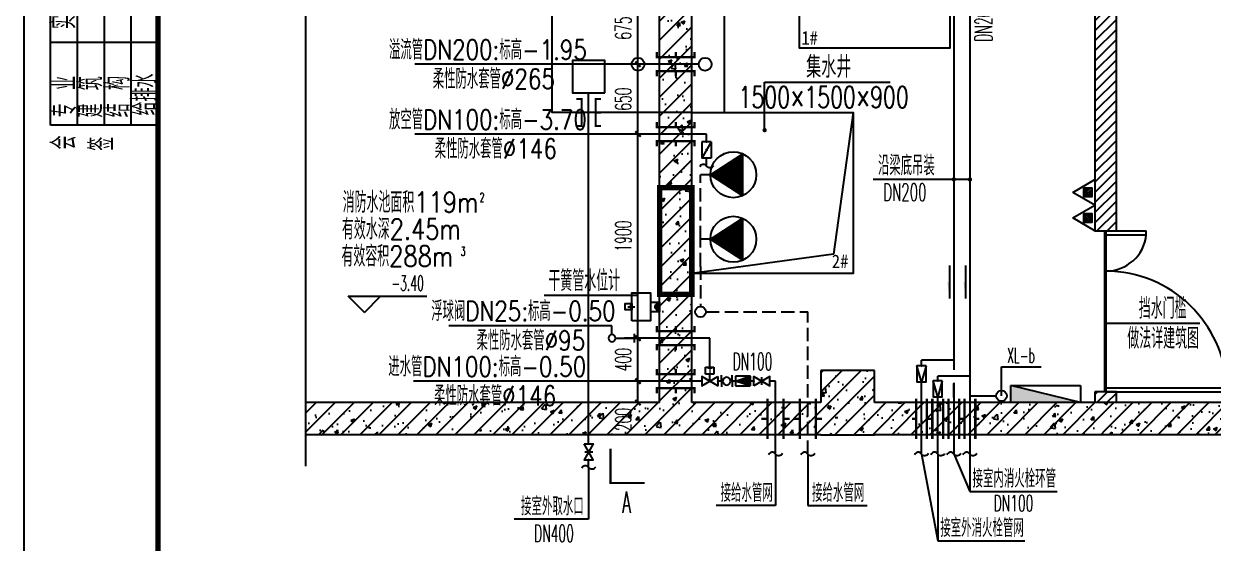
# Model space of a CAD drawing. Extents: x -620248 to 571765, y -684907 to -323071.
# Drawn here: x -325175 to -314107, y -652569 to -647733 of the extents above; entities that cross this region are included whole.
import ezdxf
from ezdxf.enums import TextEntityAlignment as Align

# ---------------------------------------------------------------- set-up
doc = ezdxf.new("R2010")
doc.units = 0
doc.header["$LTSCALE"] = 1000
doc.header["$MEASUREMENT"] = 0
doc.linetypes.add('DASH', pattern=[0.35, 0.25, -0.1])
for name, color, linetype in [('2', 2, 'Continuous'), ('4', 4, 'Continuous'), ('9', 9, 'Continuous'), ('AXIS', 3, 'Continuous'), ('AXIS_TEXT', 7, 'Continuous'), ('COLUMN', 9, 'Continuous'), ('EQUIP_消火栓', 7, 'Continuous'), ('EQUIP_灭火器', 7, 'Continuous'), ('PIPE-污水', 5, 'DASH'), ('PIPE-消防', 1, 'Continuous'), ('PIPE-给水', 1, 'Continuous'), ('PUB_HATCH', 8, 'Continuous'), ('PUB_TEXT', 7, 'Continuous'), ('PUB_TITLE', 4, 'Continuous'), ('STAIR', 2, 'Continuous'), ('TWT_DIM', 3, 'Continuous'), ('TWT_ELEV', 3, 'Continuous'), ('TWT_LEAD', 3, 'Continuous'), ('TWT_SYMB', 3, 'Continuous'), ('TWT_TEXT', 7, 'Continuous'), ('VALVE_消防', 7, 'Continuous'), ('VALVE_给水', 7, 'Continuous'), ('VPIPE-污水', 5, 'DASH'), ('VPIPE-消防', 1, 'Continuous'), ('WALL', 7, 'Continuous'), ('WINDOW', 4, 'Continuous'), ('框', 130, 'Continuous')]:
    doc.layers.add(name, color=color, linetype=linetype)
doc.styles.add('_TCH_AXIS', font='COMPLEX', dxfattribs={"bigfont": 'GBCBIG'})
doc.styles.add('_TCH_DIM', font='SIMPLEX.shx', dxfattribs={"width": 0.8, "bigfont": 'GBCBIG.shx'})
doc.styles.add('_TCH_DIM_T3', font='SIMPLEX.shx', dxfattribs={"width": 0.564706, "bigfont": 'GBCBIG.shx'})
doc.styles.add('COMPLEX', font='COMPLEX')
doc.styles.add('HZ', font='txt', dxfattribs={"width": 0.8, "bigfont": 'hztxt'})
doc.styles.get("Standard").update_dxf_attribs({"font": 'gbenor.shx', "bigfont": 'gbcbig.shx'})
doc.styles.add('TBC', font='simhei_0.shx', dxfattribs={"width": 0.9})
doc.styles.add('天正', font='SIMPLEX.shx', dxfattribs={"width": 0.7, "bigfont": 'HZTXT.shx'})
doc.dimstyles.new('_TWT_ARCH&&50', dxfattribs={"dimtxt": 148.75, "dimasz": 50, "dimexe": 125, "dimexo": 150, "dimgap": 63.125, "dimtad": 1, "dimdec": 0, "dimzin": 0, "dimdsep": 46, "dimtxsty": '_TCH_DIM_T3', "dimblk": 'ARCHTICK', "dimcen": 0.09, "dimclrt": 7, "dimazin": 2, "dimtfac": 1, "dimtdec": 0, "dimtix": 1, "dimtmove": 2, "dimatfit": 3, "dimfxl": 1, "dimtolj": 1, "dimtzin": 0, "dimarcsym": 0})
pattern_1 = [(45, (0, 0), (-88.3883, 88.3883), []), (50, (0, 0), (358.63, -31.376), [37.5, -412.5]), (355, (0, 0), (-69.376, 376.096), [30, -330]), (100.4514, (29.9, -2.6), (289.255, 344.72), [31.87, -350.571]), (46.184, (0, 100), (533.62, -82.76), [56.25, -618.75]), (96.6356, (44.47, 93.1), (467.331, 487.06), [47.805, -525.856]), (351.184, (0, 100), (467.33, 487.06), [45, -495]), (21, (50, 75), (298.4535, -201.3094), [37.5, -412.5]), (326, (50, 75), (121.658, 362.575), [30, -330]), (71.4514, (74.87, 58.22), (420.111, 161.265), [31.87, -350.571]), (37.5, (0, 0), (6.0799, 166.4469), [0, -326, 0, -335, 0, -331.25]), (7.5, (0, 0), (131.5348, 197.2059), [0, -191, 0, -318.5, 0, -126.25]), (327.5, (-111.5, 0), (266.9112, -11.2774), [0, -125, 0, -390, 0, -517.5]), (317.5, (-161.5, 0), (291.593, 50.0525), [0, -162.5, 0, -259, 0, -367.5])]
pattern_2 = [(45, (0, 47.75), (-47.0226, 47.0226), [])]

# ---------------------------------------------------------------- blocks, each defined once
blk = doc.blocks.new('_AXISO')
blk.add_circle((0, 0), 0.5)
at = {"layer": 'AXIS_TEXT', "style": 'COMPLEX', "width": 1.041667}
blk.add_attdef('A', text='', height=0.56, dxfattribs=at).set_placement((-0.25, -0.28), (0.25, -0.28), align=Align.FIT)
blk = doc.blocks.new('$DorLib2D$00000225')
at = {"color": 0}
for p, q in [((0.475, -0.0014), (0.475, 0.7521)), ((0.475, 0.7521), (0.5, 0.7521)), ((0.5, -0.0014), (0.5, 0.7521)), ((-0.5, 0), (-0.5, 0.252)), ((-0.475, 0.252), (-0.5, 0.252)), ((-0.475, 0), (-0.475, 0.252)), ((-0.475, 0), (-0.5, 0)), ((0.475, -0.0014), (0.5, -0.0014))]:
    blk.add_line(p, q, dxfattribs=at)
for centre, radius, start, end in [((0.5046, -0.0019), 0.7546, 92.24927, 179.72377), ((-0.5008, 0.0026), 0.2508, 359.78987, 84.09744)]:
    blk.add_arc(centre, radius, start, end, dxfattribs=at)
blk = doc.blocks.new('A$C55F94F32')
at = {"layer": 'PUB_HATCH'}
h = blk.add_hatch(dxfattribs=at)
h.set_pattern_fill('钢筋混凝土', color=256, scale=50, style=0)
h.set_pattern_definition(pattern_1)
h.paths.add_polyline_path([(3548, 8460), (3548, 8593), (105, 8593), (105, 8393), (3398, 8393)])
h = blk.add_hatch(dxfattribs=at)
h.set_pattern_fill('钢筋混凝土', color=256, scale=50, style=0)
h.set_pattern_definition(pattern_1)
h.paths.add_polyline_path([(4898, 8393), (4898, 8593), (3548, 8593), (3548, 8460), (3698, 8393)])
h = blk.add_hatch(dxfattribs=at)
h.set_pattern_fill('钢筋混凝土', color=256, scale=50, style=0)
h.set_pattern_definition(pattern_1)
h.paths.add_polyline_path([(4898, 8593), (4898, 7993), (5398, 7993), (5398, 8593)])
h = blk.add_hatch(dxfattribs=at)
h.set_pattern_fill('钢筋混凝土', color=256, scale=50, style=0)
h.set_pattern_definition(pattern_1)
h.paths.add_polyline_path([(5398, 8593), (5398, 8393), (8823, 8393), (8823, 8593)])
h = blk.add_hatch(dxfattribs=at)
h.set_pattern_fill('钢筋混凝土', color=256, scale=50, style=0)
h.set_pattern_definition(pattern_1)
h.paths.add_polyline_path([(3548, 493), (3698, 593), (3698, 8393), (3548, 8460), (3398, 8393), (3398, 593)])
h = blk.add_hatch(dxfattribs=at)
h.set_pattern_fill('普通砖', color=256, scale=50, style=0)
h.set_pattern_definition(pattern_2)
h.paths.add_polyline_path([(8823, 6993), (7448, 6993), (7648, 6793), (8823, 6793)])
h = blk.add_hatch(dxfattribs=at)
h.set_pattern_fill('普通砖', color=256, scale=50, style=0)
h.set_pattern_definition(pattern_2)
h.paths.add_polyline_path([(7448, 6993), (7448, 2193), (7648, 2193), (7648, 6793)])
h = blk.add_hatch(dxfattribs=at)
h.set_pattern_fill('钢筋混凝土', color=256, scale=50, style=0)
h.set_pattern_definition(pattern_1)
h.paths.add_polyline_path([(4898, 893), (4898, 293), (5398, 293), (5398, 893)])
h = blk.add_hatch(dxfattribs=at)
h.set_pattern_fill('普通砖', color=256, scale=50, style=0)
h.set_pattern_definition(pattern_2)
h.paths.add_polyline_path([(7648, 593), (7648, 693), (7448, 693), (7448, 593)])
h = blk.add_hatch(dxfattribs=at)
h.set_pattern_fill('钢筋混凝土', color=256, scale=50, style=0)
h.set_pattern_definition(pattern_1)
h.paths.add_polyline_path([(3548, 493), (3398, 593), (105, 593), (105, 293), (3548, 293)])
h = blk.add_hatch(dxfattribs=at)
h.set_pattern_fill('钢筋混凝土', color=256, scale=50, style=0)
h.set_pattern_definition(pattern_1)
h.paths.add_polyline_path([(4898, 293), (4898, 593), (3698, 593), (3548, 493), (3548, 293)])
h = blk.add_hatch(dxfattribs=at)
h.set_pattern_fill('钢筋混凝土', color=256, scale=50, style=0)
h.set_pattern_definition(pattern_1)
h.paths.add_polyline_path([(5398, 593), (5398, 293), (7548, 293), (7548, 593)])
h = blk.add_hatch(dxfattribs=at)
h.set_pattern_fill('钢筋混凝土', color=256, scale=50, style=0)
h.set_pattern_definition(pattern_1)
h.paths.add_polyline_path([(8823, 593), (7548, 593), (7548, 293), (8823, 293)])
at = {"layer": '2'}
for points in [[(4698, 6793), (6098, 6793), (6098, 5743), (4698, 5743)], [(4698, 4943), (6098, 4943), (6098, 3893), (4698, 3893)]]:
    blk.add_lwpolyline(points, close=True, dxfattribs=at)
at = {"layer": '4'}
blk.add_line((3998, 8393), (3998, 3294), dxfattribs=at)
for points in [[(3398, 3294), (2398, 3294), (2398, 8393)], [(5198, 3294), (5015, 1976), (3698, 1794)]]:
    blk.add_lwpolyline(points, dxfattribs=at)
blk.add_lwpolyline([(3698, 3294), (5198, 3294), (5198, 1794), (3698, 1794)], close=True, dxfattribs=at)
at = {"layer": '9'}
blk.add_line((3698, 3294), (2398, 3294), dxfattribs=at)
at = {"layer": 'AXIS'}
for p, q in [((5298, 8898), (5298, 9254)), ((9152, 8293), (9649, 8293)), ((9152, 293), (9649, 293))]:
    blk.add_line(p, q, dxfattribs=at)
at = {"layer": 'COLUMN'}
for p, q in [((5398, 8593), (4898, 8593)), ((4898, 8393), (4898, 7993)), ((5398, 7993), (5398, 8393)), ((4898, 7993), (5398, 7993)), ((4898, 893), (4898, 593)), ((5398, 893), (4898, 893)), ((5398, 593), (5398, 893)), ((4898, 293), (5398, 293))]:
    blk.add_line(p, q, dxfattribs=at)
at = {"layer": 'TWT_SYMB'}
for points in [[(105, 0), (105, 4390), (0, 4429), (210, 4466), (105, 4503), (105, 8893)], [(8823, 0), (8823, 4390), (8718, 4429), (8928, 4466), (8823, 4503), (8823, 8893)]]:
    blk.add_lwpolyline(points, dxfattribs=at)
at = {"layer": 'WALL'}
for p, q in [((3548, 8593), (105, 8593)), ((105, 8393), (105, 8593)), ((4898, 8593), (3548, 8593)), ((8823, 8593), (5398, 8593)), ((8823, 8393), (8823, 8593)), ((3398, 8393), (105, 8393)), ((3398, 593), (3398, 8393)), ((3698, 593), (3698, 8393)), ((4898, 8393), (3698, 8393)), ((8823, 8393), (5398, 8393)), ((8823, 6993), (7448, 6993)), ((7448, 6993), (7448, 2193)), ((8823, 6793), (8823, 6993)), ((8823, 6793), (7648, 6793)), ((7648, 2193), (7648, 6793)), ((7448, 2193), (7648, 2193)), ((7648, 693), (7448, 693)), ((7448, 693), (7448, 593)), ((7648, 593), (7648, 693)), ((3398, 593), (105, 593)), ((105, 293), (105, 593)), ((4898, 593), (3698, 593)), ((7548, 593), (5398, 593)), ((8823, 593), (7548, 593)), ((8823, 293), (8823, 593)), ((3548, 293), (105, 293)), ((4898, 293), (3548, 293)), ((7548, 293), (5398, 293)), ((8823, 293), (7548, 293))]:
    blk.add_line(p, q, dxfattribs=at)
at = {"layer": 'AXIS'}
ref = blk.add_blockref('_AXISO', (5298, 9454), dxfattribs=dict(at, xscale=400, yscale=400, zscale=400))
ref.add_attrib('A', '13', dxfattribs={"layer": 'AXIS_TEXT', "height": 164.2, "style": '_TCH_AXIS'}).set_placement((5184, 9372), (5411, 9372), align=Align.FIT)
ref = blk.add_blockref('_AXISO', (9849, 8293), dxfattribs=dict(at, xscale=400, yscale=400, zscale=400))
ref.add_attrib('A', 'B', dxfattribs={"layer": 'AXIS_TEXT', "height": 218, "style": '_TCH_AXIS'}).set_placement((9761, 8184), (9938, 8184), align=Align.FIT)
ref = blk.add_blockref('_AXISO', (9849, 293), dxfattribs=dict(at, xscale=400, yscale=400, zscale=400))
ref.add_attrib('A', 'A', dxfattribs={"layer": 'AXIS_TEXT', "height": 213, "style": '_TCH_AXIS'}).set_placement((9758, 187), (9941, 187), align=Align.FIT)
at = {"layer": 'WINDOW', "xscale": -1500, "yscale": -1500, "zscale": -1500, "rotation": 90}
blk.add_blockref('$DorLib2D$00000225', (7548, 1443), dxfattribs=at)
blk = doc.blocks.new('$TWTSYS$00000247')
at = {"elevation": 0}
blk.add_lwpolyline([(7, -101, -0.575183), (0, 0, 0.604745), (-11, 101, 16.924828)], format="xyb", dxfattribs=at)
blk = doc.blocks.new('A$C50875479')
at = {"layer": '9'}
blk.add_line((74, 33), (0, 33), dxfattribs=at)
for points in [[(30, 67), (102, 67), (102, 0), (30, 0)], [(30, 49), (43, 49), (43, 17), (30, 17)]]:
    blk.add_lwpolyline(points, close=True, dxfattribs=at)
blk = doc.blocks.new('A$C6E052E14')
at = {"layer": '9'}
for p, q in [((86, 0), (94, 8)), ((168, 8), (94, 8)), ((104, 33), (158, 33)), ((104, 33), (104, 8)), ((118, 43), (144, 43)), ((118, 33), (118, 43)), ((118, 8), (118, 33)), ((131, 8), (131, 33)), ((144, 33), (144, 43)), ((144, 8), (144, 33)), ((158, 33), (158, 8)), ((176, 0), (168, 8))]:
    blk.add_line(p, q, dxfattribs=at)
blk.add_lwpolyline([(262, 257), (0, 257), (0, 86), (262, 86)], close=True, dxfattribs=at)
blk.add_lwpolyline([(86, 86), (86, 0), (176, 0), (176, 86)], dxfattribs=at)
at = {"layer": '9', "extrusion": (0, 0, -1), "xscale": 0.8799999998882412, "yscale": 0.8799999998882412, "zscale": -0.88, "rotation": 90}
blk.add_blockref('A$C50875479', (-101, 231), dxfattribs=at)
blk = doc.blocks.new('A$C75822174')
at = {"layer": 'TWT_TEXT'}
h = blk.add_hatch(dxfattribs=at)
h.set_pattern_fill('ANSI31', color=256, scale=59.79021, angle=90, style=0)
h.set_pattern_definition([(135, (-79253.727, -52320.81), (-5.28475785, -5.28475785), [])])
h.paths.add_polyline_path([(142.2, 284.5), (12.4, 84.2), (272.1, 84.2)])
for p, q in [((142.2, 284.5, 0), (12.4, 84.2, 0)), ((142.2, 284.5, 0), (272.1, 84.2, 0)), ((12.4, 84.2, 0), (272.1, 84.2, 0)), ((142.2, 142.2, 0), (142.2, 142.2, 0))]:
    blk.add_line(p, q, dxfattribs=at)
blk.add_circle((142.2, 142.2, 0), 142.2, dxfattribs=at)
blk = doc.blocks.new('A$C29A34EED')
at = {"layer": '框'}
for p, q in [((0, 461), (0, 14461)), ((0, 14461), (2000, 14461)), ((500, 461), (500, 14461)), ((1000, 461), (1000, 14461)), ((1500, 461), (1500, 14461)), ((2000, 461), (2000, 14461)), ((2000, 12961), (0, 12961)), ((2000, 10961), (0, 10961)), ((2000, 9005), (0, 9005)), ((2000, 7461), (0, 7461)), ((2000, 5961), (0, 5961)), ((2000, 3961), (0, 3961)), ((2000, 2005), (0, 2005)), ((2000, 461), (0, 461))]:
    blk.add_line(p, q, dxfattribs=at)
at = {"layer": '框', "style": '_TCH_DIM', "width": 0.8}
for s, p in [('日 期', (462, 13120)), ('签  名', (466, 11253)), ('实  名', (466, 9253)), ('工艺机械', (1953, 7486)), ('专 业', (472, 7613)), ('电 气', (957, 7555)), ('空 调', (1460, 7573)), ('日 期', (462, 6120)), ('签  名', (466, 4253)), ('实  名', (466, 2253)), ('专 业', (480, 613)), ('建 筑', (967, 607)), ('结 构', (1470, 612)), ('给排水', (1970, 645)), ('会', (470, 12)), ('签', (1174, -12))]:
    blk.add_text(s, height=450, rotation=90, dxfattribs=at).set_placement(p)
blk = doc.blocks.new('A$C21C844B0')
at = {"layer": '4'}
blk.add_blockref('A$C29A34EED', (0, 26072), dxfattribs=at)
blk = doc.blocks.new('_ArchTick')
at = {"color": 0, "linetype": 'ByBlock', "const_width": 0.4}
blk.add_lwpolyline([(-0.5, -0.5), (0.5, 0.5)], dxfattribs=at)
blk = doc.blocks.new('*D186')
at = {"layer": 'Defpoints', "color": 0, "transparency": 16777216}
for p in [(-319460, -651060), (-319259, -651060), (-319259, -651260)]:
    blk.add_point(p, dxfattribs=at)
at = {"layer": 'TWT_DIM', "color": 0, "lineweight": -2, "transparency": 16777216}
for p, q in [((-319409, -651060), (-319585, -651060)), ((-319460, -651260), (-319460, -651060)), ((-319409, -651260), (-319585, -651260))]:
    blk.add_line(p, q, dxfattribs=at)
at = {"layer": 'TWT_DIM', "color": 0, "lineweight": -2, "transparency": 16777216, "xscale": 50, "yscale": 50, "zscale": 50}
for p, rotation in [((-319460, -651060), 90), ((-319460, -651260), 270)]:
    blk.add_blockref('_ArchTick', p, dxfattribs=dict(at, rotation=rotation))
at = {"layer": 'TWT_DIM', "color": 7, "transparency": 16777216, "insert": (-319597, -651418), "char_height": 148.8, "attachment_point": 5, "rotation": 90, "style": '_TCH_DIM_T3'}
blk.add_mtext('\\A1;200', dxfattribs=at)
blk = doc.blocks.new('*D187')
at = {"layer": 'Defpoints', "color": 0, "transparency": 16777216}
for p in [(-319460, -650660), (-319259, -650660), (-319259, -651060)]:
    blk.add_point(p, dxfattribs=at)
at = {"layer": 'TWT_DIM', "color": 0, "lineweight": -2, "transparency": 16777216}
for p, q in [((-319409, -650660), (-319585, -650660)), ((-319460, -651060), (-319460, -650660)), ((-319409, -651060), (-319585, -651060))]:
    blk.add_line(p, q, dxfattribs=at)
at = {"layer": 'TWT_DIM', "color": 0, "lineweight": -2, "transparency": 16777216, "xscale": 50, "yscale": 50, "zscale": 50}
for p, rotation in [((-319460, -650660), 90), ((-319460, -651060), 270)]:
    blk.add_blockref('_ArchTick', p, dxfattribs=dict(at, rotation=rotation))
at = {"layer": 'TWT_DIM', "color": 7, "transparency": 16777216, "insert": (-319597, -650860), "char_height": 148.8, "attachment_point": 5, "rotation": 90, "style": '_TCH_DIM_T3'}
blk.add_mtext('\\A1;400', dxfattribs=at)
blk = doc.blocks.new('*D188')
at = {"layer": 'Defpoints', "color": 0, "transparency": 16777216}
for p in [(-319460, -648760), (-319259, -648760), (-319259, -650660)]:
    blk.add_point(p, dxfattribs=at)
at = {"layer": 'TWT_DIM', "color": 0, "lineweight": -2, "transparency": 16777216}
for p, q in [((-319409, -648760), (-319585, -648760)), ((-319460, -650660), (-319460, -648760)), ((-319409, -650660), (-319585, -650660))]:
    blk.add_line(p, q, dxfattribs=at)
at = {"layer": 'TWT_DIM', "color": 0, "lineweight": -2, "transparency": 16777216, "xscale": 50, "yscale": 50, "zscale": 50}
for p, rotation in [((-319460, -648760), 90), ((-319460, -650660), 270)]:
    blk.add_blockref('_ArchTick', p, dxfattribs=dict(at, rotation=rotation))
at = {"layer": 'TWT_DIM', "color": 7, "transparency": 16777216, "insert": (-319597, -649710), "char_height": 148.8, "attachment_point": 5, "rotation": 90, "style": '_TCH_DIM_T3'}
blk.add_mtext('\\A1;1900', dxfattribs=at)
blk = doc.blocks.new('*D189')
at = {"layer": 'Defpoints', "color": 0, "transparency": 16777216}
for p in [(-319460, -648110), (-319259, -648110), (-319259, -648760)]:
    blk.add_point(p, dxfattribs=at)
at = {"layer": 'TWT_DIM', "color": 0, "lineweight": -2, "transparency": 16777216}
for p, q in [((-319409, -648110), (-319585, -648110)), ((-319460, -648760), (-319460, -648110)), ((-319409, -648760), (-319585, -648760))]:
    blk.add_line(p, q, dxfattribs=at)
at = {"layer": 'TWT_DIM', "color": 0, "lineweight": -2, "transparency": 16777216, "xscale": 50, "yscale": 50, "zscale": 50}
for p, rotation in [((-319460, -648110), 90), ((-319460, -648760), 270)]:
    blk.add_blockref('_ArchTick', p, dxfattribs=dict(at, rotation=rotation))
at = {"layer": 'TWT_DIM', "color": 7, "transparency": 16777216, "insert": (-319597, -648435), "char_height": 148.8, "attachment_point": 5, "rotation": 90, "style": '_TCH_DIM_T3'}
blk.add_mtext('\\A1;650', dxfattribs=at)
blk = doc.blocks.new('*D190')
at = {"layer": 'Defpoints', "color": 0, "transparency": 16777216}
for p in [(-319460, -647435), (-319259, -647435), (-319259, -648110)]:
    blk.add_point(p, dxfattribs=at)
at = {"layer": 'TWT_DIM', "color": 0, "lineweight": -2, "transparency": 16777216}
for p, q in [((-319409, -647435), (-319585, -647435)), ((-319460, -648110), (-319460, -647435)), ((-319409, -648110), (-319585, -648110))]:
    blk.add_line(p, q, dxfattribs=at)
at = {"layer": 'TWT_DIM', "color": 0, "lineweight": -2, "transparency": 16777216, "xscale": 50, "yscale": 50, "zscale": 50}
for p, rotation in [((-319460, -647435), 90), ((-319460, -648110), 270)]:
    blk.add_blockref('_ArchTick', p, dxfattribs=dict(at, rotation=rotation))
at = {"layer": 'TWT_DIM', "color": 7, "transparency": 16777216, "insert": (-319597, -647773), "char_height": 148.8, "attachment_point": 5, "rotation": 90, "style": '_TCH_DIM_T3'}
blk.add_mtext('\\A1;675', dxfattribs=at)
blk = doc.blocks.new('$VALVE$00000482')
for p, q in [((107, 0), (-192, 0)), ((-120, 51), (-120, -51))]:
    blk.add_line(p, q)
blk.add_lwpolyline([(107, 0, 1), (192, 0, 1), (107, 0, 0.613909)], format="xyb")
blk.add_point((-192, 0))
at = {"style": 'HZ', "width": 0.7, "flags": 1}
for tag in ['UNIT', 'SPEC', 'WHAT']:
    blk.add_attdef(tag, (-192, 0), '', height=0.000342, dxfattribs=at)
blk = doc.blocks.new('$VALVE$00000296')
for points in [[(-125, 72), (-125, -72), (125, 72), (125, -72), (-125, 72)], [(0, 60), (0, -64)]]:
    blk.add_lwpolyline(points)
for p in [(-125, 0), (125, 0)]:
    blk.add_point(p)
blk = doc.blocks.new('$VALVE$00000447')
for p, q in [((-82, 0), (-82, 90)), ((-82, 0), (-82, -90)), ((82, 0), (82, 90)), ((82, 0), (82, -90))]:
    blk.add_line(p, q)
blk.add_circle((0, 0), 60.1)
for p in [(-82, 0), (82, 0)]:
    blk.add_point(p)
blk = doc.blocks.new('$VALVE$00000752')
for p, q in [((-112.5, 75), (112.5, 75)), ((112.5, 75), (112.5, -75)), ((112.5, -75), (-112.5, -75))]:
    blk.add_line(p, q)
blk.add_lwpolyline([(-112.5, -75), (112.5, 0), (-112.5, 75)], close=True)
for p in [(-112.5, 0), (112.5, 0)]:
    blk.add_point(p)
blk.add_solid([(-112.5, 75), (112.5, 0), (-112.5, -75)])
blk = doc.blocks.new('$VALVE$00000299')
for p, q in [((64, 215), (-64, 215)), ((-64, 215), (-64, 110)), ((64, 110), (64, 215)), ((-64, 110), (0, 110)), ((0, 110), (64, 110)), ((0, 0), (0, 110))]:
    blk.add_line(p, q)
blk.add_lwpolyline([(-125, 72), (-125, -72), (125, 72), (125, -72), (-125, 72)])
for p in [(-125, 0), (125, 0)]:
    blk.add_point(p)
at = {"style": 'HZ', "width": 1.675276}
blk.add_text('T', height=70, dxfattribs=at).set_placement((-41, 127), (37, 127), align=Align.FIT)
blk = doc.blocks.new('$VALVE$00000547')
at = {"const_width": 30}
for points in [[(0, 100), (-250, 100), (-250, 175)], [(0, 100), (0, 175)], [(0, 100), (250, 100), (250, 175)], [(-250, -175), (-250, -100), (0, -100)], [(0, -175), (0, -100)], [(250, -175), (250, -100), (0, -100)]]:
    blk.add_lwpolyline(points, dxfattribs=at)
blk = doc.blocks.new('$VALVE$00000316')
for p, q in [((-125, 72), (125, -72)), ((-125, 72), (-125, -72)), ((-125, 72), (125, 72)), ((125, 72), (125, -72)), ((-125, -72), (125, -72))]:
    blk.add_line(p, q)
at = {"const_width": 21.1}
blk.add_lwpolyline([(-11, 0, 1), (11, 0, 1)], format="xyb", close=True, dxfattribs=at)
for p in [(-125, 0), (125, 0)]:
    blk.add_point(p)
at = {"color": 7, "flags": 9}
for tag in ['XSIZE', 'YSIZE']:
    blk.add_attdef(tag, (0, 0), '', height=0.5, dxfattribs=at)
blk = doc.blocks.new('$VALVE$00000553')
at = {"const_width": 30}
for points in [[(0, 100), (0, 175)], [(0, 100), (-250, 100), (-250, 100)], [(0, 100), (250, 100), (250, 100)], [(-250, -100), (-250, -100), (0, -100)], [(250, -100), (250, -100), (0, -100)], [(0, -175), (0, -100)]]:
    blk.add_lwpolyline(points, dxfattribs=at)
blk = doc.blocks.new('$VALVE$00000301')
for points in [[(-125, 72), (125, 0), (-125, -72)], [(-125, 72), (-125, -72), (125, -72), (125, 72), (-125, 72)]]:
    blk.add_lwpolyline(points)
for p in [(-125, 0), (125, 0)]:
    blk.add_point(p)
blk = doc.blocks.new('$TwtSys$00000434')
for p, q in [((-0.5, 0.5), (-0.5, -0.5)), ((-0.5, -0.5), (0.5, 0.5)), ((0.5, 0.5), (-0.5, 0.5)), ((0.5, -0.5), (0.5, 0.5)), ((-0.5, -0.5), (0.5, -0.5))]:
    blk.add_line(p, q)
blk.add_solid([(0.5, -0.5), (0.5, 0.5), (-0.5, -0.5)])
blk = doc.blocks.new('$TwtSys$00000546')
h = blk.add_hatch()
h.set_pattern_fill('ANSI31', color=256, scale=200, style=0)
h.set_pattern_definition([(45, (-38543.802, -6670.83), (-17.67767, 17.67767), [])])
h.paths.add_polyline_path([(-65, 174), (65, 174), (65, 44), (-65, 44)])
for points in [[(0, 344), (-198, 0), (198, 0)], [(-65, 174), (65, 174), (65, 44), (-65, 44)]]:
    blk.add_lwpolyline(points, close=True)

msp = doc.modelspace()

# ---------------------------------------------------------------- hatches: boundary and pattern name
at = {"layer": 'TWT_SYMB'}
for points in [[(-316561.2, -650291.4), (-316561.2, -650141.4), (-316581.2, -650141.4)], [(-316411.2, -650291.4), (-316411.2, -650141.4), (-316431.2, -650141.4)]]:
    msp.add_hatch(color=256, dxfattribs=at).paths.add_polyline_path(points)

# ---------------------------------------------------------------- linework, layer by layer
at = {"layer": '2', "const_width": 50}
msp.add_lwpolyline([(-319258.8, -650250.9), (-318958.8, -650250.9), (-318958.8, -649259.9), (-319258.8, -649259.9)], close=True, dxfattribs=at)
at = {"layer": '2'}
for points, const_width in [([(-315111, -651159.9), (-315111.4, -649659.9)], 30), ([(-319716.1, -651688.5), (-319716.1, -652008.5), (-319396.1, -652008.5)], 20)]:
    msp.add_lwpolyline(points, dxfattribs=dict(at, const_width=const_width))
at = {"layer": '9'}
msp.add_line((-316521.2, -651211.1), (-316521.2, -651080.5), dxfattribs=at)
at = {"layer": 'PIPE-污水', "linetype": 'DASH', "ltscale": 0.5}
for p, q in [((-318786.1, -649138.9), (-318877.9, -649138.9)), ((-318877.9, -649738.9), (-318877.9, -649138.9)), ((-318786.1, -649738.9), (-318877.9, -649738.9)), ((-318877.9, -649991.3), (-318877.9, -649738.9)), ((-318877.9, -649991.3), (-318877.9, -650364.7)), ((-318827.9, -650414.7), (-317879.8, -650414.7)), ((-317879.8, -651738.3), (-317879.8, -650414.7))]:
    msp.add_line(p, q, dxfattribs=at)
at = {"layer": 'PIPE-消防', "linetype": 'Continuous', "ltscale": 0.5}
for p, q in [((-316521.2, -647515.3), (-316521.2, -650865.1)), ((-316371.2, -647435.3), (-316371.2, -651015.1)), ((-318894.9, -648109.9), (-319399.8, -648109.9)), ((-319918.9, -651643.4), (-319918.9, -648375.9)), ((-318821, -648760.2), (-319408.8, -648760.2)), ((-318821, -648833), (-318821, -648760.2)), ((-318821, -649059), (-318821, -648982.8)), ((-316521.2, -650865.1), (-316821.2, -650865.1)), ((-316821.2, -650917.8), (-316821.2, -650865.1)), ((-316521.2, -650865.1), (-316521.2, -650955.1)), ((-316821.2, -651738.1), (-316821.2, -651067.6)), ((-316371.2, -651015.1), (-316671.2, -651015.1)), ((-316671.2, -651056.1), (-316671.2, -651015.1)), ((-316521.2, -651075.1), (-316521.2, -651738.1)), ((-316371.2, -651015.1), (-316371.2, -651196.5)), ((-316371.2, -651196.5), (-316127.6, -651196.5)), ((-316371.2, -651196.5), (-316371.2, -651738.1)), ((-316671.2, -651738.1), (-316671.2, -651205.9)), ((-319918.9, -651863.7), (-319918.9, -651793.4))]:
    msp.add_line(p, q, dxfattribs=at)
at = {"layer": 'PIPE-给水', "linetype": 'Continuous', "ltscale": 0.5}
for p, q in [((-318792, -650659.9), (-319435.3, -650659.9)), ((-318792, -650930.8), (-318792, -650659.9)), ((-318867, -651059.9), (-319499.6, -651059.9)), ((-318683.2, -651059.9), (-318716.9, -651059.9)), ((-318552, -651059.9), (-318585, -651059.9)), ((-318383.2, -651059.9), (-318417, -651059.9)), ((-318179.8, -651059.9), (-318233.2, -651059.9)), ((-318179.8, -651738.3), (-318179.8, -651059.9))]:
    msp.add_line(p, q, dxfattribs=at)
at = {"layer": 'PUB_TITLE'}
msp.add_lwpolyline([(-325174.7, -662178.6), (-295474.7, -662178.6), (-295474.7, -641178.6), (-325174.7, -641178.6)], close=True, dxfattribs=at)
at = {"layer": 'PUB_TITLE', "const_width": 50}
msp.add_lwpolyline([(-323924.7, -661678.6), (-295974.7, -661678.6), (-295974.7, -641678.6), (-323924.7, -641678.6)], close=True, dxfattribs=at)
at = {"layer": 'TWT_ELEV'}
for p, q in [((-322005.7, -650420.3), (-322155.7, -650270.3)), ((-322155.7, -650270.3), (-321424.6, -650270.3)), ((-322005.7, -650420.3), (-321855.7, -650270.3))]:
    msp.add_line(p, q, dxfattribs=at)
at = {"layer": 'TWT_LEAD'}
for p, q in [((-320058.4, -648109.9), (-321536.9, -648109.9)), ((-319584.8, -648109.9), (-320058.4, -648109.9)), ((-318281.3, -648723.3), (-318281.3, -648276)), ((-318281.3, -648276), (-317114, -648276)), ((-320058.4, -648760.2), (-321536.9, -648760.2)), ((-319584.8, -648760.2), (-320058.4, -648760.2)), ((-316663.3, -649182.4), (-317271.4, -649182.4)), ((-316521.2, -649182.4), (-316663.3, -649182.4)), ((-316521.2, -649182.4), (-316663.3, -649182.4)), ((-316521.2, -649182.4), (-316663.3, -649182.4)), ((-316521.2, -649182.4), (-316663.3, -649182.4)), ((-316521.2, -649182.4), (-316663.3, -649182.4)), ((-316371.2, -649182.4), (-316663.3, -649182.4)), ((-319643.4, -650262.1), (-320332.9, -650262.1)), ((-319472, -650262.1), (-319643.4, -650262.1)), ((-319472, -650262.1), (-319643.4, -650262.1)), ((-315111.2, -650519), (-314936.1, -650519)), ((-314936.1, -650519), (-314231.9, -650519)), ((-319701.8, -650544.7), (-321219.5, -650544.7)), ((-319701.8, -650626.6), (-319701.8, -650544.7)), ((-316077.6, -651196.5), (-316077.6, -650925.5)), ((-316077.6, -650925.5), (-315709.7, -650925.5)), ((-320058.4, -651059.9), (-321549, -651059.9)), ((-319459.8, -651059.9), (-320058.4, -651059.9)), ((-318179.8, -651738.3), (-318179.8, -652218.7)), ((-317879.8, -651738.3), (-317879.8, -652218.7)), ((-316821.2, -651738.3), (-316671.2, -652545.3)), ((-316671.2, -651738.3), (-316671.2, -652545.3)), ((-316521.2, -651737.9), (-316371.2, -652086.3)), ((-316371.2, -651738.1), (-316371.2, -652086.3)), ((-319918.9, -651863.9), (-319918.9, -652344.4)), ((-316371.2, -652086.3), (-315559.6, -652086.3)), ((-318179.8, -652218.7), (-318731.3, -652218.7)), ((-317879.8, -652218.7), (-317328.2, -652218.7)), ((-319918.9, -652344.4), (-320611, -652344.4)), ((-316671.2, -652545.3), (-315859.6, -652545.3))]:
    msp.add_line(p, q, dxfattribs=at)
at = {"layer": 'TWT_LEAD', "const_width": 20}
for points in [[(-318281.3, -648733.3, 1), (-318281.3, -648713.3, 1)], [(-316511.2, -649182.4, 1), (-316531.2, -649182.4, 1)], [(-316511.2, -649182.4, 1), (-316531.2, -649182.4, 1)], [(-316511.2, -649182.4, 1), (-316531.2, -649182.4, 1)], [(-316511.2, -649182.4, 1), (-316531.2, -649182.4, 1)], [(-316511.2, -649182.4, 1), (-316531.2, -649182.4, 1)], [(-316361.2, -649182.4, 1), (-316381.2, -649182.4, 1)]]:
    msp.add_lwpolyline(points, format="xyb", close=True, dxfattribs=at)
at = {"layer": 'TWT_SYMB'}
for points in [[(-316561.2, -649984.2), (-316561.2, -650291.4)], [(-316411.2, -649984.2), (-316411.2, -650291.4)]]:
    msp.add_lwpolyline(points, dxfattribs=at)
at = {"layer": 'TWT_TEXT'}
msp.add_lwpolyline([(-319768.9, -648375.9), (-319768.9, -648075.9), (-320068.9, -648075.9), (-320068.9, -648375.9)], close=True, dxfattribs=at)
for centre in [(-319459.8, -648109.9), (-318834.9, -648109.9)]:
    msp.add_circle(centre, 60, dxfattribs=at)
at = {"layer": 'VPIPE-污水', "linetype": 'Continuous'}
msp.add_circle((-318877.9, -650414.7), 50, dxfattribs=at)
at = {"layer": 'VPIPE-消防', "linetype": 'Continuous'}
msp.add_circle((-316077.6, -651196.5), 50, dxfattribs=at)

# ---------------------------------------------------------------- block references
at = {"layer": '4', "xscale": 0.5, "yscale": 0.5, "zscale": 0.5}
msp.add_blockref('A$C21C844B0', (-324924.7, -661944.9), dxfattribs=at)
at = {"layer": '9'}
msp.add_blockref('A$C55F94F32', (-322656.3, -651853), dxfattribs=at)
at = {"layer": '9', "xscale": -1, "rotation": 90}
msp.add_blockref('A$C6E052E14', (-319258.8, -650237.3), dxfattribs=at)
at = {"layer": 'EQUIP_消火栓', "xscale": 650, "yscale": -160, "zscale": 650, "rotation": 180}
msp.add_blockref('$TwtSys$00000434', (-315667.1, -651179.9), dxfattribs=at)
at = {"layer": 'EQUIP_灭火器', "xscale": 0.6, "yscale": -0.6, "zscale": 0.6, "rotation": 270}
for p in [(-315208.8, -649302.8), (-315208.8, -649540.9)]:
    msp.add_blockref('$TwtSys$00000546', p, dxfattribs=at)
at = {"layer": 'STAIR', "xscale": 0.6388199999928476, "yscale": 0.6388199999928476, "zscale": 0.6388199999928476, "rotation": 90.00000000000003}
for p in [(-318821, -649059.2, 0), (-318179.8, -651738.3), (-317879.8, -651738.3), (-316821.2, -651738.3), (-316671.2, -651738.3), (-316521.2, -651738.3), (-316371.2, -651738.3), (-319918.9, -651863.9)]:
    msp.add_blockref('$TWTSYS$00000247', p, dxfattribs=at)
at = {"layer": 'TWT_TEXT', "xscale": 1.5, "yscale": 1.5, "zscale": 1.5, "rotation": 89.99999999999996}
for p in [(-318359.4, -649352.2, 0), (-318359.4, -649952.2, 0)]:
    msp.add_blockref('A$C75822174', p, dxfattribs=at)
at = {"layer": 'VALVE_消防'}
for name, p, xscale, yscale, zscale, rotation in [('$VALVE$00000316', (-318821, -648907.9), -0.6, -0.6, 0.6, 90), ('$VALVE$00000299', (-318792, -651059.9), 0.6, -0.6, 0.6, 179.999999999997), ('$VALVE$00000301', (-316821.2, -650992.7), -0.6, -0.6, 0.6, 90), ('$VALVE$00000447', (-318634.1, -651059.9), 0.6, -0.6, 0.6, 179.999999999997), ('$VALVE$00000296', (-318308.2, -651059.9), -0.6, 0.6, 0.6, 179.999999999997), ('$VALVE$00000301', (-316671.2, -651131), -0.6, -0.6, 0.6, 89.99999999999564), ('$VALVE$00000553', (-318179.8, -651411.2), 0.75, -0.75, 0.75, 90.00000000056461), ('$VALVE$00000553', (-317879.8, -651411.2), 0.75, -0.75, 0.75, 90), ('$VALVE$00000553', (-316821.2, -651411.2), 0.75, -0.5, 0.75, 90), ('$VALVE$00000553', (-316671.2, -651411.2), 0.75, -0.5, 0.75, 89.9999999999954), ('$VALVE$00000553', (-316521.2, -651411.2), 0.75, -0.5, 0.75, 270), ('$VALVE$00000553', (-316371.2, -651411.2), 0.75, -0.5, 0.75, 269.9999999999938), ('$VALVE$00000296', (-319918.9, -651718.4), -0.6, 0.6, 0.6, 90)]:
    msp.add_blockref(name, p, dxfattribs=dict(at, xscale=xscale, yscale=yscale, zscale=zscale, rotation=rotation))
at = {"layer": 'VALVE_给水'}
for name, p, xscale, yscale, zscale, rotation in [('$VALVE$00000547', (-319108.6, -648109.9), -0.7, 0.65, 0.7, 180), ('$VALVE$00000547', (-319918.9, -648559.3), -0.5, -0.65, 0.5, 90), ('$VALVE$00000547', (-319108.6, -648760.2), -0.7, 0.65, 0.7, 179.9999999999886), ('$VALVE$00000547', (-319108.6, -648760.2), -0.7, 0.65, 0.7, 179.9999999999886), ('$VALVE$00000482', (-319585.2, -650659.9), 0.7800000000000001, 0.7800000000000001, 0.7800000000000001, 180), ('$VALVE$00000547', (-319108.6, -650659.9), -0.7, -0.65, 0.7, 180), ('$VALVE$00000547', (-319108.6, -651059.9), -0.7, -0.65, 0.7, 179.999999999997), ('$VALVE$00000752', (-318484.5, -651059.9), -0.6, 0.6, 0.6, 359.999999999997)]:
    msp.add_blockref(name, p, dxfattribs=dict(at, xscale=xscale, yscale=yscale, zscale=zscale, rotation=rotation))

# ---------------------------------------------------------------- texts
at = {"layer": 'PUB_TEXT', "style": '天正', "width": 0.525}
msp.add_text('DN200', height=160, rotation=90, dxfattribs=at).set_placement((-316164, -647900.5))
for s, height, p in [('DN100', 160, (-318580.2, -650956.4)), ('A', 200, (-319606.7, -652286.4)), ('DN400', 160, (-320427.1, -652557.3))]:
    msp.add_text(s, height=height, dxfattribs=at).set_placement(p)
at = {"layer": 'TWT_ELEV', "color": 7, "style": '天正', "width": 0.525}
msp.add_text('-3.40', height=140, dxfattribs=at).set_placement((-321754.6, -650217.8))
at = {"layer": 'TWT_LEAD', "color": 7}
for s, height, style, width, p in [('溢流管DN200:标高-1.95', 183.262, '_TCH_DIM', 0.8, (-321776.5, -648066.5)), ('集水井', 200, '天正', 0.7, (-317894.4, -648236)), ('柔性防水套管%%c265', 183.262, '_TCH_DIM', 0.8, (-321368.6, -648337.9)), ('1500×1500×900', 200, '天正', 0.7, (-318524.3, -648516)), ('放空管DN100:标高-3.70', 183.262, '_TCH_DIM', 0.8, (-321776.5, -648716.8)), ('柔性防水套管%%c146', 183.262, '_TCH_DIM', 0.8, (-321351.1, -648988.2)), ('沿梁底吊装', 183.26, '_TCH_DIM', 0.8, (-317226.1, -649144.4)), ('DN200', 161.5, '_TCH_DIM', 0.564706, (-317178, -649381.9)), ('干簧管水位计', 192.91, '_TCH_DIM', 0.8, (-320292.9, -650222.1)), ('浮球阀DN25:标高-0.50', 183.262, '_TCH_DIM', 0.8, (-321383.7, -650499.3)), ('挡水门槛', 192.91, '_TCH_DIM', 0.8, (-314800.2, -650479)), ('柔性防水套管%%c95', 183.262, '_TCH_DIM', 0.8, (-320961.8, -650772.7)), ('做法详建筑图', 192.91, '_TCH_DIM', 0.8, (-314906.6, -650759)), ('XL-b', 140, '天正', 0.525, (-316024.9, -650890.5)), ('进水管DN100:标高-0.50', 183.262, '_TCH_DIM', 0.8, (-321782.6, -651016.5)), ('柔性防水套管%%c146', 183.262, '_TCH_DIM', 0.8, (-321357.2, -651287.9)), ('接室内消火栓环管', 168.79, '_TCH_DIM', 0.8, (-316347.4, -652051.3)), ('接给水管网', 168.79, '_TCH_DIM', 0.8, (-318691.5, -652183.7)), ('接给水管网', 168.79, '_TCH_DIM', 0.8, (-317840, -652183.7)), ('接室外取水口', 168.79, '_TCH_DIM', 0.8, (-320547.7, -652309.4)), ('DN100', 148.75, '_TCH_DIM', 0.564706, (-316151.4, -652270)), ('接室外消火栓管网', 168.79, '_TCH_DIM', 0.8, (-316647.4, -652510.3))]:
    msp.add_text(s, height=height, dxfattribs=dict(at, style=style, width=width)).set_placement(p)
at = {"layer": 'TWT_TEXT'}
for s, height, style, width, p in [('1#', 126.18, 'TBC', 0.9, (-317939.8, -647927.7)), ('消防水池面积119m', 192.91, '_TCH_DIM', 0.8, (-322207.8, -649491.2)), ('2', 85, '_TCH_DIM', 0.564706, (-320931.1, -649391.2)), ('有效水深2.45m', 192.91, '_TCH_DIM', 0.8, (-322214.7, -649741.3)), ('有效容积288m', 192.91, '_TCH_DIM', 0.8, (-322219.2, -649993.5)), ('3', 85, '_TCH_DIM', 0.564706, (-321108.5, -649893.5)), ('2#', 126.18, 'TBC', 0.9, (-317656.8, -650008.3))]:
    msp.add_text(s, height=height, dxfattribs=dict(at, style=style, width=width)).set_placement(p)

# ---------------------------------------------------------------- dimensions: what is measured, and where the dimension line sits
at = {"layer": 'TWT_DIM'}
for p1, p2, picture, middle in [((-319258.8, -648109.9), (-319258.8, -647435.3), '*D190', (-319597.3, -647772.6)), ((-319258.8, -648760.2), (-319258.8, -648109.9), '*D189', (-319597.3, -648435)), ((-319258.8, -650659.9), (-319258.8, -648760.2), '*D188', (-319597.3, -649710)), ((-319258.8, -651059.9), (-319258.8, -650659.9), '*D187', (-319597.3, -650859.9))]:
    dim = msp.add_aligned_dim(p1=p1, p2=p2, distance=201, dimstyle='_TWT_ARCH&&50', dxfattribs=at)
    dim.commit()
    dim.dimension.update_dxf_attribs({"geometry": picture, "text_midpoint": middle})
dim = msp.add_linear_dim(base=(-319459.8, -651059.9), p1=(-319258.8, -651259.9), p2=(-319258.8, -651059.9), angle=90, dimstyle='_TWT_ARCH&&50', dxfattribs=at)
dim.commit()
dim.dimension.update_dxf_attribs({"geometry": '*D186', "text_midpoint": (-319597.3, -651417.9), "dimtype": 129})

doc.saveas('drawing.dxf')
